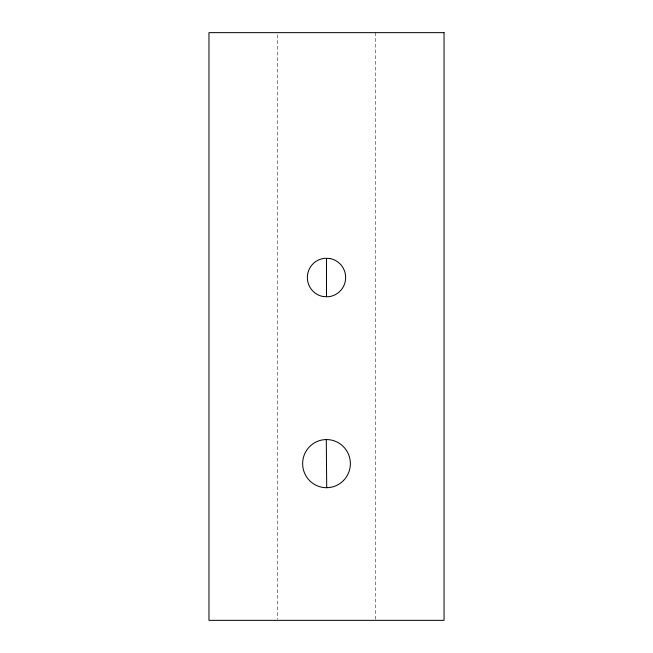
<?xml version="1.0" encoding="UTF-8"?>
<svg xmlns="http://www.w3.org/2000/svg" width="653" height="653" viewBox="0 0 653 653"><rect width="100%" height="100%" fill="white"/><g stroke="black" fill="none" stroke-linecap="round" stroke-linejoin="round"><path stroke-width="0.49" stroke-dasharray="3.27 2.45" d="M375.475 32.65L375.475 619.33M277.525 34.691L277.525 619.33"/><path stroke-width="0.98" d="M326.288 439.567L326.712 487.693M326.5 258.368L326.5 296.682M444.04 32.65L208.96 32.65L208.96 620.35L444.04 620.35L444.04 32.65M329.912 258.531L324.916 258.286A19.304 19.141 -90 0 0 323.088 296.519L328.084 296.764A19.304 19.141 -90 0 0 329.912 258.531M343.527 480.494A24.063 23.859 -90 0 0 332.467 440.326A24.063 23.859 -90 0 0 303.506 470.07A24.063 23.859 -90 0 0 343.527 480.494"/></g></svg>
